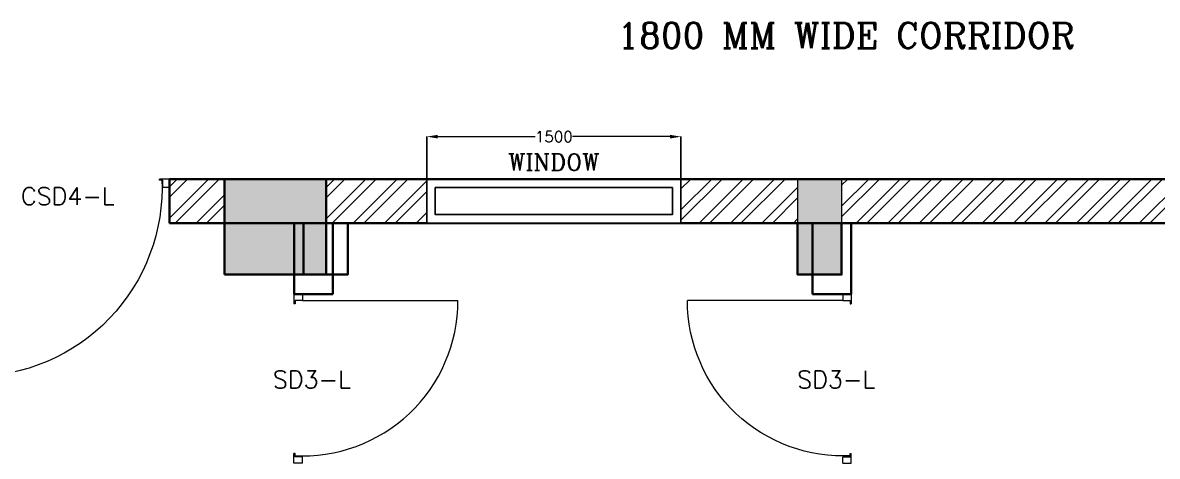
# Model space of a CAD drawing. Extents: x -52083 to 49512, y -145230 to 20224.
# Drawn here: x -41217 to -34519, y -128840 to -126276 of the extents above; entities that cross this region are included whole.
import ezdxf
from ezdxf.enums import TextEntityAlignment as Align

# ---------------------------------------------------------------- set-up
doc = ezdxf.new("R2010")
doc.units = 0
doc.header["$LTSCALE"] = 0.5
doc.header["$MEASUREMENT"] = 0
doc.header["$PDMODE"] = 32
for name, color, linetype, lineweight in [('1000x2100 Door', 1, 'Continuous', 5), ('1050x2100 Door', 6, 'Continuous', 5), ('1200x2100 Door', 5, 'Continuous', 5), ('COL', 1, 'Continuous', 35), ('DIM', 3, 'Continuous', 5), ('Hatch-1', 8, 'Continuous', 5), ('New Wall', 5, 'Continuous', 35), ('wall-1', 7, 'Continuous', 35)]:
    doc.layers.add(name, color=color, linetype=linetype, lineweight=lineweight)
doc.layers.add('PDF_Text', color=5, linetype='Continuous')
doc.layers.add('SA-FUR', color=3, linetype='Continuous')
doc.styles.add('RomanS', font='romans.shx')
doc.styles.get("Standard").update_dxf_attribs({"font": 'romans.shx'})
doc.dimstyles.new('Sa-dim', dxfattribs={"dimtxt": 65, "dimasz": 65, "dimexe": 0, "dimexo": 0, "dimtad": 0, "dimdec": 0, "dimdsep": 46, "dimtxsty": 'Standard', "dimcen": 0, "dimclrd": 256, "dimclre": 7, "dimclrt": 1, "dimadec": 0, "dimazin": 0, "dimtfac": 1, "dimtdec": 0, "dimtmove": 0, "dimatfit": 3, "dimfxl": 1, "dimlwd": -1, "dimarcsym": 0})
pattern_1 = [(45, (22946.7, -16431.28), (-92.80777, 92.80777), []), (45, (23008.57, -16431.28), (-92.80777, 92.80777), [])]

# ---------------------------------------------------------------- blocks, each defined once
blk = doc.blocks.new('*U109')
at = {"color": 5}
blk.add_wipeout([(50, 400), (50, 240), (1450, 240), (1450, 400)], dxfattribs=at)
blk.add_wipeout([(0, 450), (0, 190), (1500, 190), (1500, 450)], dxfattribs=at)
for points in [[(0, 450), (0, 190), (1500, 190), (1500, 450)], [(50, 400), (50, 240), (1450, 240), (1450, 400)]]:
    blk.add_lwpolyline(points, close=True, dxfattribs=at)
blk = doc.blocks.new('*D955')
at = {"layer": 'Defpoints', "color": 0}
for p in [(-37331.5, -126950.2), (-38831.5, -127200.7), (-37331.5, -127200.7)]:
    blk.add_point(p, dxfattribs=at)
at = {"layer": 'DIM', "color": 7, "lineweight": -2}
for p, q in [((-38831.5, -127200.7), (-38831.5, -126950.2)), ((-37331.5, -127200.7), (-37331.5, -126950.2))]:
    blk.add_line(p, q, dxfattribs=at)
at = {"layer": 'DIM'}
for p, q in [((-38766.5, -126950.2), (-38192, -126950.2)), ((-37396.5, -126950.2), (-37971, -126950.2))]:
    blk.add_line(p, q, dxfattribs=at)
for points in [[(-38766.5, -126939.4), (-38766.5, -126961.1), (-38831.5, -126950.2)], [(-37396.5, -126939.4), (-37396.5, -126961.1), (-37331.5, -126950.2)]]:
    blk.add_solid(points, dxfattribs=at)
at = {"layer": 'DIM', "color": 1, "insert": (-38081.5, -126950.2), "char_height": 65, "attachment_point": 5}
blk.add_mtext('1500', dxfattribs=at)
blk = doc.blocks.new('SD 1200x2100')
at = {"layer": '1200x2100 Door'}
for p, q in [((289771.1, 46661.9), (289771.1, 46711.8)), ((289771.1, 46711.8), (289829.5, 46711.8)), ((289771.1, 46661.9), (289771.1, 46711.8)), ((289809.4, 46661.9), (289809.4, 46705.1)), ((289809.4, 46705.1), (289829.5, 46705.1)), ((289829.5, 46705.1), (289829.5, 46711.8)), ((290971.1, 46711.8), (290912.7, 46711.8)), ((290912.7, 46705.1), (290912.7, 46711.8)), ((290932.8, 46705.1), (290912.7, 46705.1)), ((290932.8, 46661.9), (290932.8, 46705.1)), ((290971.1, 46661.9), (290971.1, 46711.8)), ((289771.1, 46661.9), (289809.4, 46661.9)), ((290971.1, 46661.9), (290932.8, 46661.9)), ((290932.8, 46661.9), (290932.8, 45543.9))]:
    blk.add_line(p, q, dxfattribs=at)
blk.add_arc((290932.8, 46661.9), 1118, 177.44259, 270, dxfattribs=at)
blk = doc.blocks.new('SD 1000x2100')
at = {"layer": '1000x2100 Door'}
for p, q in [((288436.6, 46661.9), (288436.6, 46711.8)), ((288436.6, 46711.8), (288495, 46711.8)), ((288436.6, 46661.9), (288436.6, 46711.8)), ((288475, 46661.9), (288475, 46705.1)), ((288475, 46705.1), (288495, 46705.1)), ((288495, 46705.1), (288495, 46711.8)), ((289436.6, 46711.8), (289378.3, 46711.8)), ((289378.3, 46705.1), (289378.3, 46711.8)), ((289398.3, 46705.1), (289378.3, 46705.1)), ((289398.3, 46661.9), (289398.3, 46705.1)), ((289436.6, 46661.9), (289436.6, 46711.8)), ((288436.6, 46661.9), (288475, 46661.9)), ((289436.6, 46661.9), (289398.3, 46661.9)), ((289398.3, 46661.9), (289398.3, 45743.9))]:
    blk.add_line(p, q, dxfattribs=at)
blk.add_arc((289398.3, 46661.9), 918, 176.88492, 270, dxfattribs=at)
blk = doc.blocks.new('BARE')
at = {"layer": 'COL'}
h = blk.add_hatch(color=256, dxfattribs=at)
h.dxf.hatch_style = 1
h.paths.add_polyline_path([(-21874.5, -30144.6), (-22474.5, -30144.6), (-22474.5, -30709.6), (-21874.5, -30709.6)])
h = blk.add_hatch(color=256, dxfattribs=at)
h.dxf.hatch_style = 1
h.paths.add_polyline_path([(-18830.5, -30144.6), (-19090.5, -30144.6), (-19090.5, -30709.6), (-18830.5, -30709.6)])
at = {"layer": 'Hatch-1'}
h = blk.add_hatch(dxfattribs=at)
h.set_pattern_fill('ANSI32,_O', color=256, scale=350)
h.set_pattern_definition(pattern_1)
h.paths.add_polyline_path([(-22798.5, -30144.6), (-22474.5, -30144.6), (-22474.5, -30404.6), (-22798.5, -30404.6)])
h = blk.add_hatch(dxfattribs=at)
h.set_pattern_fill('ANSI32,_O', color=256, scale=350)
h.set_pattern_definition(pattern_1)
h.paths.add_polyline_path([(-21279.5, -30404.6), (-21874.5, -30404.6), (-21874.5, -30144.6), (-21279.5, -30144.6)])
h = blk.add_hatch(dxfattribs=at)
h.set_pattern_fill('ANSI32,_O', color=256, scale=350)
h.set_pattern_definition(pattern_1)
h.paths.add_polyline_path([(-19090.5, -30404.6), (-19779.5, -30404.6), (-19779.5, -30144.6), (-19090.5, -30144.6)])
h = blk.add_hatch(dxfattribs=at)
h.set_pattern_fill('ANSI32,_O', color=256, scale=350)
h.set_pattern_definition(pattern_1)
h.paths.add_polyline_path([(-18830.5, -30404.6), (-16190.5, -30404.6), (-16190.5, -30144.6), (-18830.5, -30144.6)])
at = {"layer": 'COL'}
for points in [[(-22474.5, -30709.6), (-21874.5, -30709.6), (-21874.5, -30144.6), (-22474.5, -30144.6)], [(-22006.5, -30404.6), (-21746.5, -30404.6), (-21746.5, -30709.6), (-22006.5, -30709.6)], [(-18830.5, -30404.6), (-19090.5, -30404.6), (-19090.5, -30709.6), (-18830.5, -30709.6)]]:
    blk.add_lwpolyline(points, close=True, dxfattribs=at)
at = {"layer": 'Hatch-1'}
for points in [[(-22798.5, -30144.6), (-22474.5, -30144.6), (-22474.5, -30404.6), (-22798.5, -30404.6)], [(-18830.5, -30404.6), (-16190.5, -30404.6), (-16190.5, -30144.6), (-18830.5, -30144.6)], [(-16190.5, -30404.6), (-18830.5, -30404.6), (-18830.5, -30404.6), (-16190.5, -30404.6)]]:
    blk.add_lwpolyline(points, close=True, dxfattribs=at)
at = {"layer": 'New Wall'}
for p, q in [((-22063.5, -30824.6), (-22063.5, -30404.6)), ((-21833.5, -30824.6), (-21833.5, -30404.6)), ((-21833.5, -30824.6), (-22063.5, -30824.6))]:
    blk.add_line(p, q, dxfattribs=at)
at = {"layer": 'wall-1', "color": 7}
for p, q in [((-22798.5, -30144.6), (-22798.5, -30404.6)), ((-22798.5, -30404.6), (-14647.5, -30404.6)), ((-19003.5, -30824.6), (-19003.5, -30404.6)), ((-18773.5, -30824.6), (-18773.5, -30404.6)), ((-19003.5, -30824.6), (-18773.5, -30824.6))]:
    blk.add_line(p, q, dxfattribs=at)
blk.add_lwpolyline([(-14647.5, -30144.6), (-22798.5, -30144.6)], dxfattribs=at)
at = {"layer": '1000x2100 Door', "rotation": 90}
blk.add_blockref('SD 1000x2100', (24648.2, -320261.2), dxfattribs=at)
at = {"layer": '1000x2100 Door', "xscale": -1, "rotation": 270}
blk.add_blockref('SD 1000x2100', (-65485.3, -320261.2), dxfattribs=at)
at = {"layer": '1200x2100 Door', "xscale": -1}
blk.add_blockref('SD 1200x2100', (266972.5, -76856.4), dxfattribs=at)
at = {"layer": '1050x2100 Door', "color": 0, "style": 'RomanS'}
for p in [(-22188.1, -31381), (-19092.9, -31381)]:
    blk.add_text('SD3-L', height=103.23, dxfattribs=at).set_placement(p)
at = {"layer": '1200x2100 Door', "color": 0, "style": 'RomanS'}
blk.add_text('CSD4-L', height=103.23, dxfattribs=at).set_placement((-23675.6, -30297.2))
at = {"layer": 'PDF_Text', "insert": (-20276.5, -29370.3), "char_height": 150, "width": 3292.038, "attachment_point": 7, "style": 'RomanS'}
blk.add_mtext('\\pi121.01885;{\\Fromanc|c0;1800 MM WIDE CORRIDOR}', dxfattribs=at)
at = {"layer": 'PDF_Text', "insert": (-20529.5, -30094.6), "char_height": 100, "attachment_point": 8, "style": 'RomanS'}
blk.add_mtext('{\\Fromanc|c0;WINDOW}', dxfattribs=at)
at = {"layer": 'SA-FUR', "color": 7}
for p in [(-11828.1, -20212.7), (-10178.1, -20212.7), (-8528.1, -20212.7), (-12428.4, -24228.4), (-10778.4, -24228.4), (-9128.4, -24228.4)]:
    blk.add_attdef('LS##90', text='', height=65, dxfattribs=at).set_placement(p, align=Align.CENTER)
blk.add_blockref('*U109', (-21279.5, -30594.6))
at = {"layer": 'Hatch-1'}
for points in [[(-21279.5, -30404.6), (-21874.5, -30404.6), (-21874.5, -30144.6), (-21279.5, -30144.6)], [(-19090.5, -30404.6), (-19779.5, -30404.6), (-19779.5, -30144.6), (-19090.5, -30144.6)]]:
    blk.add_lwpolyline(points, close=True, dxfattribs=at)
at = {"layer": 'wall-1', "color": 7}
blk.add_line((-14647.5, -30144.6), (-22798.5, -30144.6), dxfattribs=at)
at = {"layer": 'DIM', "color": 7}
dim = blk.add_linear_dim(base=(-19779.5, -29894.1), p1=(-21279.5, -30144.6), p2=(-19779.5, -30144.6), dimstyle='Sa-dim', dxfattribs=at)
dim.commit()
dim.dimension.update_dxf_attribs({"geometry": '*D955', "text_midpoint": (-20529.5, -29894.1), "insert": (17552, 97056.2)})

msp = doc.modelspace()

# ---------------------------------------------------------------- block references
at = {"color": 240}
msp.add_blockref('BARE', (-17552, -97056.2, 2637.8), dxfattribs=at)

doc.saveas('drawing.dxf')
